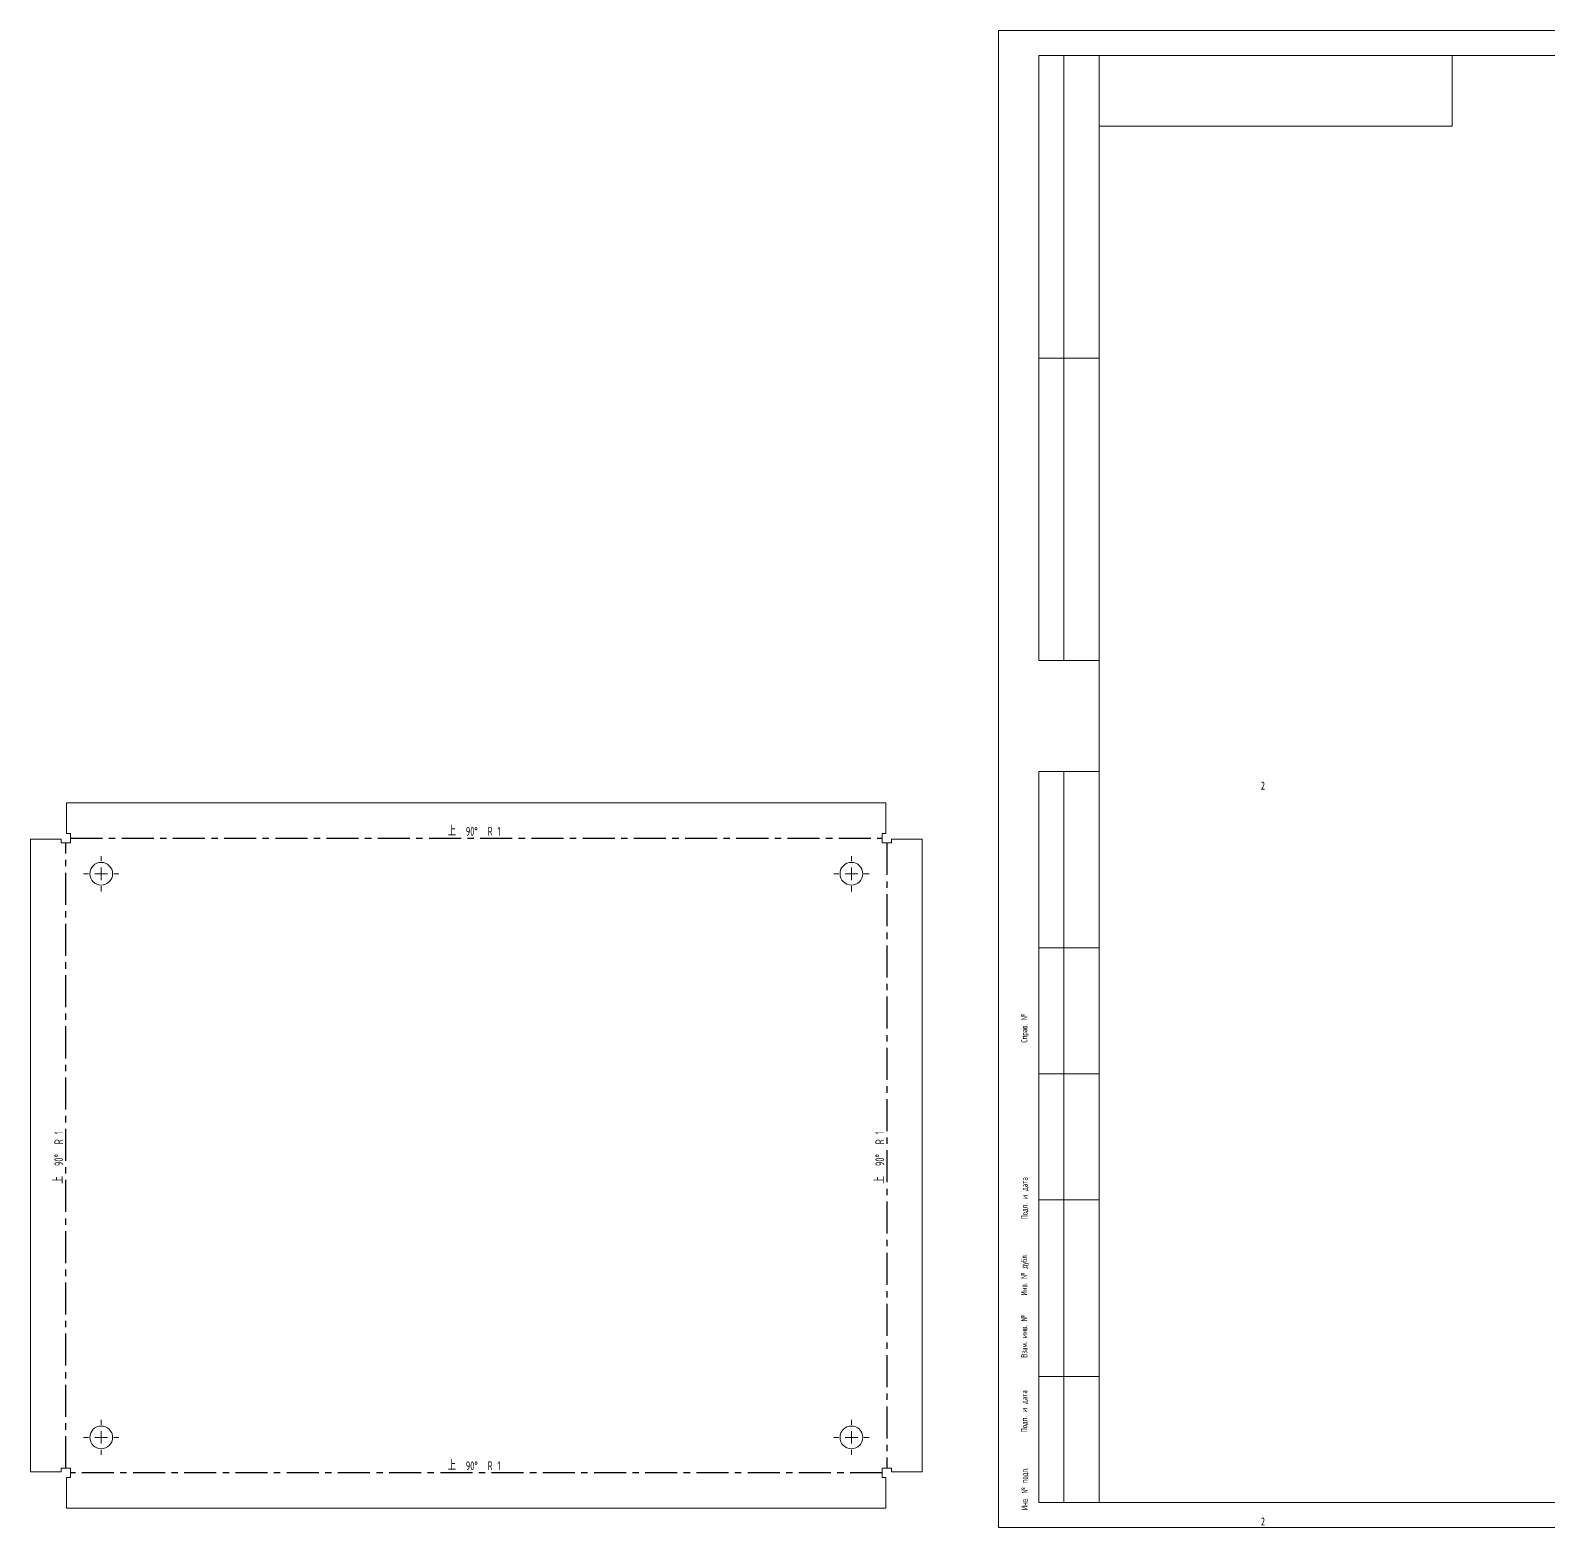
# Model space of a CAD drawing. Header units: millimetres. Extents: x -384 to 840, y 0 to 594.
# Drawn here: x -384 to 218, y 0 to 594 of the extents above; entities that cross this region are included whole.
import ezdxf

# ---------------------------------------------------------------- set-up
doc = ezdxf.new("R2010")
doc.units = ezdxf.units.MM
doc.linetypes.add('CENTERX2', pattern=[20.32, 12.7, -2.54, 2.54, -2.54])
doc.layers.add('ОСЕВЫЕ', color=7, linetype='Continuous')
doc.styles.add('SLDTEXTSTYLE0', font='TXT', dxfattribs={"width": 0.605, "bigfont": 'bigfont'})
doc.styles.add('SLDTEXTSTYLE3', font='TXT', dxfattribs={"width": 0.75})
doc.styles.add('SLDTEXTSTYLE4', font='TXT', dxfattribs={"width": 0.636364, "bigfont": 'bigfont'})

# ---------------------------------------------------------------- blocks, each defined once
blk = doc.blocks.new('SW_CENTERMARKSYMBOL_0')
at = {"color": 0, "linetype": 'Continuous', "lineweight": 0}
for p, q in [((0, 5), (0, 7)), ((-5, 0), (-7, 0)), ((0, 0), (-2.5, 0)), ((0, 0), (0, 2.5)), ((0, 0), (0, -2.5)), ((0, 0), (2.5, 0)), ((5, 0), (7, 0)), ((0, -5), (0, -7))]:
    blk.add_line(p, q, dxfattribs=at)
blk = doc.blocks.new('SW_CENTERMARKSYMBOL_1')
at = {"color": 0, "linetype": 'Continuous', "lineweight": 0}
for p, q in [((0, 5), (0, 7)), ((-5, 0), (-7, 0)), ((0, 0), (-2.5, 0)), ((0, 0), (0, 2.5)), ((0, 0), (0, -2.5)), ((0, 0), (2.5, 0)), ((5, 0), (7, 0)), ((0, -5), (0, -7))]:
    blk.add_line(p, q, dxfattribs=at)
blk = doc.blocks.new('SW_CENTERMARKSYMBOL_2')
at = {"color": 0, "linetype": 'Continuous', "lineweight": 0}
for p, q in [((0, 5), (0, 7)), ((-5, 0), (-7, 0)), ((0, 0), (-2.5, 0)), ((0, 0), (0, 2.5)), ((0, 0), (0, -2.5)), ((0, 0), (2.5, 0)), ((5, 0), (7, 0)), ((0, -5), (0, -7))]:
    blk.add_line(p, q, dxfattribs=at)
blk = doc.blocks.new('SW_CENTERMARKSYMBOL_3')
at = {"color": 0, "linetype": 'Continuous', "lineweight": 0}
for p, q in [((0, 5), (0, 7)), ((-5, 0), (-7, 0)), ((0, 0), (-2.5, 0)), ((0, 0), (0, 2.5)), ((0, 0), (0, -2.5)), ((0, 0), (2.5, 0)), ((5, 0), (7, 0)), ((0, -5), (0, -7))]:
    blk.add_line(p, q, dxfattribs=at)

msp = doc.modelspace()

# ---------------------------------------------------------------- linework, layer by layer
at = {"color": 7, "linetype": 'Continuous', "lineweight": 15}
for p, q in [((16, 344), (16, 584)), ((40, 584), (16, 584)), ((16, 344), (16, 584)), ((26, 344), (26, 584)), ((26, 344), (26, 584)), ((40, 584), (40, 10)), ((830, 584), (40, 584)), ((40, 584), (40, 10)), ((180, 556), (180, 584)), ((40, 556), (180, 556)), ((16, 464), (40, 464)), ((40, 464), (16, 464)), ((16, 344), (40, 344)), ((16, 10), (16, 300)), ((16, 300), (40, 300)), ((26, 10), (26, 300)), ((-369.64, 287.53), (-369.64, 275.33)), ((-369.64, 287.53), (-44.58, 287.53)), ((-44.58, 275.33), (-44.58, 287.53)), ((-384.03, 22.09), (-384.03, 273.15)), ((-371.83, 273.15), (-384.03, 273.15)), ((-371.83, 273.15), (-371.83, 271.62)), ((-368.11, 271.62), (-371.83, 271.62)), ((-368.11, 275.33), (-369.64, 275.33)), ((-368.11, 275.33), (-368.11, 271.62)), ((-44.58, 275.33), (-46.11, 275.33)), ((-46.11, 271.62), (-46.11, 275.33)), ((-42.4, 271.62), (-46.11, 271.62)), ((-42.4, 271.62), (-42.4, 273.15)), ((-30.2, 273.15), (-42.4, 273.15)), ((-30.2, 273.15), (-30.2, 22.09)), ((40, 230), (16, 230)), ((40, 180), (16, 180)), ((40, 130), (16, 130)), ((16, 60), (40, 60)), ((-384.03, 22.09), (-371.83, 22.09)), ((-371.83, 23.62), (-368.11, 23.62)), ((-371.83, 23.62), (-371.83, 22.09)), ((-369.64, 19.9), (-368.11, 19.9)), ((-369.64, 19.9), (-369.64, 7.7)), ((-368.11, 23.62), (-368.11, 19.9)), ((-46.11, 23.62), (-42.4, 23.62)), ((-46.11, 19.9), (-46.11, 23.62)), ((-46.11, 19.9), (-44.58, 19.9)), ((-44.58, 7.7), (-44.58, 19.9)), ((-42.4, 22.09), (-42.4, 23.62)), ((-42.4, 22.09), (-30.2, 22.09)), ((-44.58, 7.7), (-369.64, 7.7)), ((16, 10), (40, 10)), ((40, 10), (830, 10))]:
    msp.add_line(p, q, dxfattribs=at)
at = {"color": 7, "linetype": 'CENTERX2'}
for p, q in [((-369.97, 23.62), (-369.97, 271.62)), ((-368.11, 273.47), (-46.11, 273.47)), ((-44.26, 271.62), (-44.26, 23.62)), ((-46.11, 21.76), (-368.11, 21.76))]:
    msp.add_line(p, q, dxfattribs=at)
at = {"color": 7, "linetype": 'Continuous', "lineweight": 15}
for centre in [(-355.91, 259.42), (-58.31, 259.42), (-355.91, 35.82), (-58.31, 35.82)]:
    msp.add_circle(centre, 4.5, dxfattribs=at)
at = {"layer": 'ОСЕВЫЕ', "lineweight": 0}
for p, q in [((0, 594), (840, 594)), ((0, 594), (0, 0)), ((0, 0), (840, 0))]:
    msp.add_line(p, q, dxfattribs=at)

# ---------------------------------------------------------------- block references
at = {"color": 7, "linetype": 'Continuous', "lineweight": 0}
for name, p in [('SW_CENTERMARKSYMBOL_3', (-355.91, 259.42)), ('SW_CENTERMARKSYMBOL_0', (-58.31, 259.42)), ('SW_CENTERMARKSYMBOL_2', (-355.91, 35.82)), ('SW_CENTERMARKSYMBOL_1', (-58.31, 35.82))]:
    msp.add_blockref(name, p, dxfattribs=at)

# ---------------------------------------------------------------- texts
at = {"color": 7, "linetype": 'Continuous', "lineweight": 0, "attachment_point": 2}
for s, insert, char_height, style in [('2', (104.97, 295.97), 3.17, 'SLDTEXTSTYLE3'), ('\\M+18FE3  90\\M+1818B  R 1', (-207.91, 278), 3.5, 'SLDTEXTSTYLE4'), ('\\M+18FE3  90\\M+1818B  R 1', (-207.91, 26.29), 3.5, 'SLDTEXTSTYLE4'), ('2', (104.97, 4.03), 3.17, 'SLDTEXTSTYLE3')]:
    msp.add_mtext(s, dxfattribs=dict(at, insert=insert, char_height=char_height, style=style))
at = {"color": 7, "linetype": 'Continuous', "lineweight": 0, "rotation": 90}
for s, insert, char_height, attachment_point, style in [('\\M+18452\\M+18481\\M+18482\\M+18470\\M+18472. \\M+18782', (9, 192.45), 2.5, 1, 'SLDTEXTSTYLE0'), ('\\M+18FE3  90\\M+1818B  R 1', (-374.5, 146.82), 3.5, 2, 'SLDTEXTSTYLE4'), ('\\M+18FE3  90\\M+1818B  R 1', (-48.78, 146.82), 3.5, 2, 'SLDTEXTSTYLE4'), ('\\M+18450\\M+18480\\M+18474\\M+18481. \\M+18479 \\M+18474\\M+18470\\M+18484\\M+18470', (9.14, 122.3), 2.5, 1, 'SLDTEXTSTYLE0'), ('\\M+18449\\M+1847E\\M+18472. \\M+18782 \\M+18474\\M+18485\\M+18471\\M+1847C.', (8.95, 92.12), 2.5, 1, 'SLDTEXTSTYLE0'), ('\\M+18442\\M+18478\\M+18470\\M+1847D. \\M+18479\\M+1847E\\M+18472. \\M+18782', (8.97, 67.4), 2.5, 1, 'SLDTEXTSTYLE0'), ('\\M+18450\\M+18480\\M+18474\\M+18481. \\M+18479 \\M+18474\\M+18470\\M+18484\\M+18470', (8.99, 37.79), 2.5, 1, 'SLDTEXTSTYLE0'), ('\\M+18449\\M+1847E\\M+18472. \\M+18782 \\M+18481\\M+18480\\M+18474\\M+1847C.', (9.15, 6.96), 2.5, 1, 'SLDTEXTSTYLE0')]:
    msp.add_mtext(s, dxfattribs=dict(at, insert=insert, char_height=char_height, attachment_point=attachment_point, style=style))

doc.saveas('drawing.dxf')
